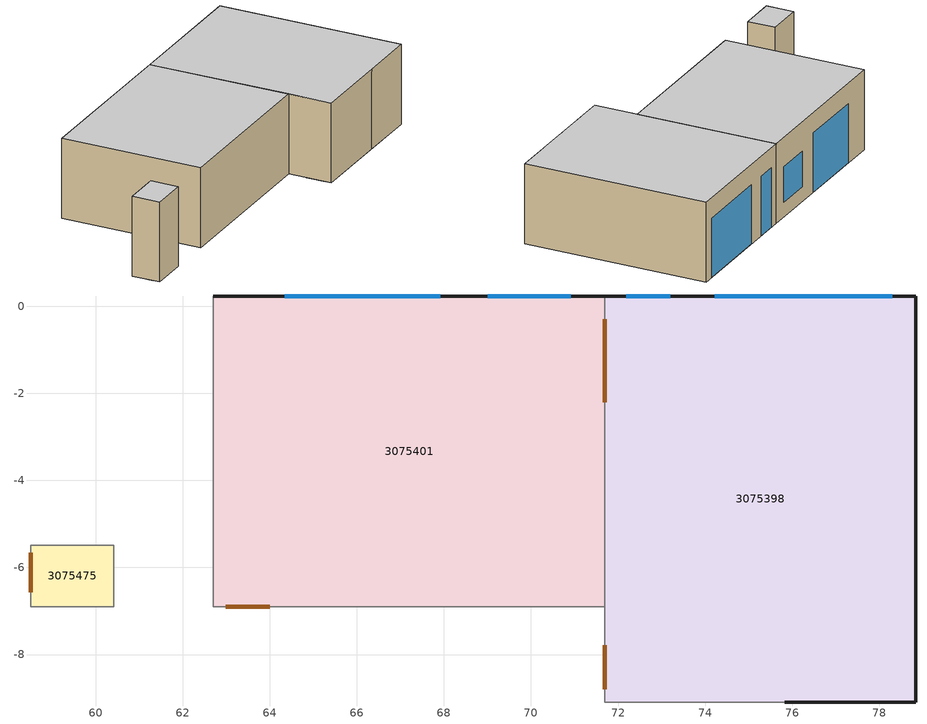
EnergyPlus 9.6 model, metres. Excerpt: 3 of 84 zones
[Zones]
3075401
 floor ground (7595720): 71.7,0.23 71.7,-6.9 62.7,-6.9 62.7,0.23 z46.64
 wall outside (7491882): 71.7,0.23 62.7,0.23 z46.64:50.68
 wall to 3075398 (7514533_Adjacent): 71.7,-6.9 71.7,0.23 z46.64:50.68
 wall to 3075364 (7515037): 62.7,-6.9 71.7,-6.9 z46.64:50.68
 wall to 3075375 (7515233): 62.7,0.23 62.7,-6.9 z46.64:50.68
 window (7537627): 67.92,0.23 64.35,0.23 z46.66:49.66
 window (7537741): 70.91,0.23 69.01,0.23 z47.4:49.2
 door inside (7559049): 71.7,-2.21 71.7,-0.3 z46.65:48.76
 door inside (7559370): 62.99,-6.9 64,-6.9 z46.65:48.76
 ceiling to 3075620 (7600772): 71.7,-6.9 71.7,0.23 62.7,0.23 62.7,-6.9 z50.68
3075398
 floor ground (7595720): 78.83,0.23 78.83,-9.09 71.7,-9.09 71.7,0.23 z46.64
 wall outside (7491699): 75.83,-9.09 78.83,-9.09 z46.64:50.68
 wall outside (7491806): 78.83,-9.09 78.83,0.23 z46.64:50.68
 wall outside (7491882): 78.83,0.23 71.7,0.23 z46.64:50.68
 wall to 3075364 (7514227): 71.7,-9.09 75.83,-9.09 z46.64:50.68
 wall to 3075364 (7514533): 71.7,-6.9 71.7,-9.09 z46.64:50.68
 window (7538308): 78.3,0.23 74.22,0.23 z46.66:49.66
 window (7538232): 73.2,0.23 72.18,0.23 z46.66:49.66
 door inside (7559431): 71.7,-7.79 71.7,-8.8 z46.65:48.76
 ceiling to 3075618 (7600772): 78.83,-9.09 78.83,0.23 71.7,0.23 71.7,-9.09 z50.68
3075475
 floor ground (7595720): 60.41,-5.49 60.41,-6.9 58.52,-6.9 58.52,-5.49 z46.64
 wall to 3075364 (7515393): 58.52,-6.9 60.41,-6.9 z46.64:50.68
 wall to 3075375 (7557749): 60.41,-6.9 60.41,-5.49 z46.64:50.68
 wall to 3075472 (7557750_Adjacent): 58.52,-5.49 58.52,-6.9 z46.64:50.68
 wall to 3075651 (7557751_Adjacent): 60.41,-5.49 58.52,-5.49 z46.64:50.68
 door inside (7558647): 58.52,-5.66 58.52,-6.57 z46.65:48.76
 ceiling to 3075660 (7600772): 60.41,-6.9 60.41,-5.49 58.52,-5.49 58.52,-6.9 z50.68
[Schedule:Compact]
3075378_L: Through: 08/31, For: AllDays, Until: 24:00, 0, Through: 09/01, For: AllDays, Until: 07:30, 0, Until: 08:00, 1, Until: 08:30, 1, Until: 09:00, 0, Until: 09:30, 0, Until: 10:00, 0, Until: 10:30, 0, Until: 11:00, 0, Until: 11:30, 0, Until: 12:00, 0, Until: 12:30, 0, Until: 13:00, 1, Until: 13:30, 1, Until: 14:00, 1, Until: 14:30, 1, Until: 15:00, 0, Until: 15:30, 1, Until: 16:00, 1, Until: 16:30, 0, Until: 17:00, 1, Until: 17:30, 1, Until: 24:00, 0, Through: 09/02, For: AllDays, Until: 07:30, 0, Until: 08:00, 0, Until: 08:30, 0, Until: 09:00, 0, Until: 09:30, 0, Until: 10:00, 0, Until: 10:30, 0, Until: 11:00, 0, Until: 11:30, 0, Until: 12:00, 0, Until: 12:30, 1, Until: 13:00, 1, Until: 13:30, 1, Until: 14:00, 0, Until: 14:30, 0, Until: 15:00, 0, Until: 15:30, 0, Until: 16:00, 0, Until: 16:30, 0, Until: 17:00, 1, Until: 17:30, 0, Until: 24:00, 0, Through: 09/03, For: AllDays, Until: 07:30, 0, Until: 08:00, 0, Until: 08:30, 0, Until: 09:00, 0, Until: 09:30, 0, Until: 10:00, 0, Until: 10:30, 1, Until: 11:00, 1, Until: 11:30, 1, Until: 12:00, 1, Until: 12:30, 1, Until: 13:00, 1, Until: 13:30, 1, Until: 14:00, 1, Until: 14:30, 1, Until: 15:00, 1, Until: 15:30, 1, Until: 16:00, 0, Until: 16:30, 0, Until: 17:00, 0, Until: 17:30, 0, Until: 24:00, 0, Through: 09/04, For: AllDays, Until: 07:30, 0, Until: 08:00, 0, Until: 08:30, 0, Until: 09:00, 0, Until: 09:30, 0, Until: 10:00, 1, Until: 10:30, 1, Until: 11:00, 0, Until: 11:30, 1, Until: 12:00, 1, Until: 12:30, 0, Until: 13:00, 1, Until: 13:30, 0, Until: 14:00, 0, Until: 14:30, 0, Until: 15:00, 0, Until: 15:30, 0, Until: 16:00, 0, Until: 16:30, 0, Until: 17:00, 0, Until: 17:30, 0, Until: 24:00, 0, Through: 09/05, For: AllDays, Until: 07:30, 0, Until: 08:00, 0, Until: 08:30, 0, Until: 09:00, 0, Until: 09:30, 0, Until: 10:00, 0, Until: 10:30, 0, Until: 11:00, 0, Until: 11:30, 0, Until: 12:00, 0, Until: 12:30, 0, Until: 13:00, 0, Until: 13:30, 0, Until: 14:00, 0, Until: 14:30, 0, Until: 15:00, 0, Until: 15:30, 0, Until: 16:00, 0, Until: 16:30, 0, Until: 17:00, 0, Until: 17:30, 0, Until: 24:00, 0, Through: 09/06, For: AllDays, Until: 07:30, 0, Until: 08:00, 0, Until: 08:30, 0, Until: 09:00, 0, Until: 09:30, 0, Until: 10:00, 0, Until: 10:30, 0, Until: 11:00, 0, Until: 11:30, 0, Until: 12:00, 0, Until: 12:30, 0, Until: 13:00, 0, Until: 13:30, 0, Until: 14:00, 0, Until: 14:30, 0, Until: 15:00, 0, Until: 15:30, 0, Until: 16:00, 0, Until: 16:30, 0, Until: 17:00, 0, Until: 17:30, 0, Until: 24:00, 0, Through: 09/07, For: AllDays, Until: 07:30, 0, Until: 08:00, 1, Until: 08:30, 1, Until: 09:00, 1, Until: 09:30, 1, Until: 10:00, 1, Until: 10:30, 1, Until: 11:00, 1, Until: 11:30, 1, Until: 12:00, 1, Until: 12:30, 1, Until: 13:00, 1, Until: 13:30, 1, Until: 14:00, 1, Until: 14:30, 0, Until: 15:00, 1, Until: 15:30, 1, Until: 16:00, 1, Until: 16:30, 1, Until: 17:00, 1, Until: 17:30, 0, Until: 24:00, 0, Through: 09/08, For: AllDays, Until: 07:30, 0, Until: 08:00, 1, Until: 08:30, 1, Until: 09:00, 1, Until: 09:30, 1, Until: 10:00, 1, Until: 10:30, 1, Until: 11:00, 1, Until: 11:30, 1, Until: 12:00, 1, Until: 12:30, 1, Until: 13:00, 1, Until: 13:30, 1, Until: 14:00, 1, Until: 14:30, 1, Until: 15:00, 1, Until: 15:30, 1, Until: 16:00, 1, Until: 16:30, 1, Until: 17:00, 1, Until: 17:30, 1, Until: 24:00, 0, Through: 09/09, For: AllDays, Until: 07:30, 0, Until: 08:00, 1, Until: 08:30, 1, Until: 09:00, 1, Until: 09:30, 1, Until: 10:00, 1, Until: 10:30, 1, Until: 11:00, 1, Until: 11:30, 1, Until: 12:00, 1, Until: 12:30, 1, Until: 13:00, 1, Until: 13:30, 1, Until: 14:00, 0, Until: 14:30, 1, Until: 15:00, 1, Until: 15:30, 1, Until: 16:00, 0, Until: 16:30, 0, Until: 17:00, 0, Until: 17:30, 0, Until: 24:00, 0, Through: 09/10, For: AllDays, Until: 07:30, 0, Until: 08:00, 1, Until: 08:30, 1, Until: 09:00, 1, Until: 09:30, 1, Until: 10:00, 1, Until: 10:30, 1, Until: 11:00, 1, Until: 11:30, 1, Until: 12:00, 1, Until: 12:30, 1, Until: 13:00, 0, Until: 13:30, 1, Until: 14:00, 1, Until: 14:30, 1, Until: 15:00, 0, Until: 15:30, 1, Until: 16:00, 1, Until: 16:30, 1, Until: 17:00, 1, Until: 17:30, 1, Until: 24:00, 0, Through: 09/11, For: AllDays, Until: 07:30, 0, Until: 08:00, 1, Until: 08:30, 1, Until: 09:00, 1, Until: 09:30, 1, Until: 10:00, 0, Until: 10:30, 0, Until: 11:00, 0, Until: 11:30, 0, Until: 12:00, 0, Until: 12:30, 1, Until: 13:00, 1, Until: 13:30, 0, Until: 14:00, 1, Until: 14:30, 1, Until: 15:00, 1, Until: 15:30, 0, Until: 16:00, 0, Until: 16:30, 1, Until: 17:00, 1, Until: 17:30, 1, Until: 24:00, 0, Through: 09/12, For: AllDays, Until: 07:30, 0, Until: 08:00, 0, Until: 08:30, 0, Until: 09:00, 0, Until: 09:30, 0, Until: 10:00, 0, Until: 10:30, 0, Until: 11:00, 0, Until: 11:30, 0, Until: 12:00, 0, Until: 12:30, 0, Until: 13:00, 0, Until: 13:30, 0, Until: 14:00, 0, Until: 14:30, 0, Until: 15:00, 0, Until: 15:30, 0, Until: 16:00, 0, Until: 16:30, 0, Until: 17:00, 0, Until: 17:30, 0, Until: 24:00, 0, Through: 09/13, For: AllDays, Until: 07:30, 0, Until: 08:00, 0, Until: 08:30, 0, Until: 09:00, 0, Until: 09:30, 0, Until: 10:00, 0, Until: 10:30, 0, Until: 11:00, 0, Until: 11:30, 0, Until: 12:00, 0, Until: 12:30, 0, Until: 13:00, 0, Until: 13:30, 0, Until: 14:00, 0, Until: 14:30, 0, Until: 15:00, 0, Until: 15:30, 0, Until: 16:00, 0, Until: 16:30, 0, Until: 17:00, 0, Until: 17:30, 0, Until: 24:00, 0, Through: 09/14, For: AllDays, Until: 07:30, 0, Until: 08:00, 1, Until: 08:30, 1, Until: 09:00, 1, Until: 09:30, 1, Until: 10:00, 1, Until: 10:30, 1, Until: 11:00, 1, Until: 11:30, 1, Until: 12:00, 1, Until: 12:30, 1, Until: 13:00, 1, Until: 13:30, 1, Until: 14:00, 1, Until: 14:30, 1, Until: 15:00, 0, Until: 15:30, 1, Until: 16:00, 1, Until: 16:30, 0, Until: 17:00, 1, Until: 17:30, 1, Until: 24:00, 0, Through: 09/15, For: AllDays, Until: 07:30, 0, Until: 08:00, 1, Until: 08:30, 1, Until: 09:00, 1, Until: 09:30, 0, Until: 10:00, 0, Until: 10:30, 0, Until: 11:00, 0, Until: 11:30, 0, Until: 12:00, 1, Until: 12:30, 1, Until: 13:00, 0, Until: 13:30, 1, Until: 14:00, 1, Until: 14:30, 1, Until: 15:00, 0, Until: 15:30, 0, Until: 16:00, 0, Until: 16:30, 0, Until: 17:00, 0, Until: 17:30, 0, Until: 24:00, 0, Through: 09/16, For: AllDays, Until: 07:30, 0, Until: 08:00, 1, Until: 08:30, 1, Until: 09:00, 1, Until: 09:30, 0, Until: 10:00, 0, Until: 10:30, 1, Until: 11:00, 1, Until: 11:30, 1, Until: 12:00, 1, Until: 12:30, 1, Until: 13:00, 1, Until: 13:30, 0, Until: 14:00, 0, Until: 14:30, 0, Until: 15:00, 0, Until: 15:30, 0, Until: 16:00, 0, Until: 16:30, 1, Until: 17:00, 1, Until: 17:30, 1, Until: 24:00, 0, Through: 09/17, For: AllDays, Until: 07:30, 0, Until: 08:00, 1, Until: 08:30, 1, Until: 09:00, 1, Until: 09:30, 0, Until: 10:00, 1, Until: 10:30, 1, Until: 11:00, 1, Until: 11:30, 1, Until: 12:00, 1, Until: 12:30, 0, Until: 13:00, 0, Until: 13:30, 0, Until: 14:00, 1, Until: 14:30, 0, Until: 15:00, 0, Until: 15:30, 0, Until: 16:00, 0, Until: 16:30, 0, Until: 17:00, 1, Until: 17:30, 1, Until: 24:00, 0, Through: 09/18, For: AllDays, Until: 07:30, 0, Until: 08:00, 1, Until: 08:30, 1, Until: 09:00, 1, Until: 09:30, 0, Until: 10:00, 0, Until: 10:30, 0, Until: 11:00, 0, Until: 11:30, 0, Until: 12:00, 0, Until: 12:30, 0, Until: 13:00, 0, Until: 13:30, 1, Until: 14:00, 1, Until: 14:30, 1, Until: 15:00, 1, Until: 15:30, 1, Until: 16:00, 0, Until: 16:30, 0, Until: 17:00, 1, Until: 17:30, 1, Until: 24:00, 0, Through: 09/19, For: AllDays, Until: 07:30, 0, Until: 08:00, 0, Until: 08:30, 0, Until: 09:00, 0, Until: 09:30, 0, Until: 10:00, 0, Until: 10:30, 0, Until: 11:00, 0, Until: 11:30, 0, Until: 12:00, 0, Until: 12:30, 0, Until: 13:00, 0, Until: 13:30, 0, Until: 14:00, 0, Until: 14:30, 0, Until: 15:00, 0, Until: 15:30, 0, Until: 16:00, 0, Until: 16:30, 0, Until: 17:00, 0, Until: 17:30, 0, Until: 24:00, 0, Through: 09/20, For: AllDays, Until: 07:30, 0, Until: 08:00, 0, Until: 08:30, 0, Until: 09:00, 0, Until: 09:30, 0, Until: 10:00, 0, Until: 10:30, 0, Until: 11:00, 0, Until: 11:30, 0, Until: 12:00, 0, Until: 12:30, 0, Until: 13:00, 0, Until: 13:30, 0, Until: 14:00, 0, Until: 14:30, 0, Until: 15:00, 0, Until: 15:30, 0, Until: 16:00, 0, Until: 16:30, 0, Until: 17:00, 0, Until: 17:30, 0, Until: 24:00, 0, Through: 09/21, For: AllDays, Until: 07:30, 0, Until: 08:00, 1, Until: 08:30, 1, Until: 09:00, 1, Until: 09:30, 1, Until: 10:00, 1, Until: 10:30, 1, Until: 11:00, 1, Until: 11:30, 0, Until: 12:00, 0, Until: 12:30, 1, Until: 13:00, 1, Until: 13:30, 0, Until: 14:00, 1, Until: 14:30, 1, Until: 15:00, 0, Until: 15:30, 0, Until: 16:00, 1, Until: 16:30, 1, Until: 17:00, 0, Until: 17:30, 0, Until: 24:00, 0, Through: 09/22, For: AllDays, Until: 07:30, 0, Until: 08:00, 0, Until: 08:30, 0, Until: 09:00, 0, Until: 09:30, 0, Until: 10:00, 0, Until: 10:30, 0, Until: 11:00, 0, Until: 11:30, 0, Until: 12:00, 0, Until: 12:30, 0, Until: 13:00, 0, Until: 13:30, 0, Until: 14:00, 0, Until: 14:30, 0, Until: 15:00, 0, Until: 15:30, 0, Until: 16:00, 0, Until: 16:30, 0, Until: 17:00, 0, Until: 17:30, 0, Until: 24:00, 0, Through: 09/23, For: AllDays, Until: 07:30, 0, Until: 08:00, 0, Until: 08:30, 0, Until: 09:00, 0, Until: 09:30, 0, Until: 10:00, 0, Until: 10:30, 0, Until: 11:00, 0, Until: 11:30, 0, Until: 12:00, 1, Until: 12:30, 1, Until: 13:00, 1, Until: 13:30, 1, Until: 14:00, 0, Until: 14:30, 1, Until: 15:00, 1, Until: 15:30, 1, Until: 16:00, 0, Until: 16:30, 0, Until: 17:00, 0, Until: 17:30, 0, Until: 24:00, 0, Through: 09/24, For: AllDays, Until: 07:30, 0, Until: 08:00, 1, Until: 08:30, 1, Until: 09:00, 1, Until: 09:30, 1, Until: 10:00, 1, Until: 10:30, 1, Until: 11:00, 1, Until: 11:30, 1, Until: 12:00, 0, Until: 12:30, 0, Until: 13:00, 0, Until: 13:30, 1, Until: 14:00, 1, Until: 14:30, 0, Until: 15:00, 0, Until: 15:30, 0, Until: 16:00, 1, Until: 16:30, 1, Until: 17:00, 0, Until: 17:30, 0, Until: 24:00, 0, Through: 09/25, For: AllDays, Until: 07:30, 0, Until: 08:00, 1, Until: 08:30, 1, Until: 09:00, 1, Until: 09:30, 0, Until: 10:00, 1, Until: 10:30, 1, Until: 11:00, 1, Until: 11:30, 0, Until: 12:00, 1, Until: 12:30, 1, Until: 13:00, 1, Until: 13:30, 1, Until: 14:00, 1, Until: 14:30, 1, Until: 15:00, 1, Until: 15:30, 0, Until: 16:00, 0, Until: 16:30, 0, Until: 17:00, 1, Until: 17:30, 1, Until: 24:00, 0, Through: 09/26, For: AllDays, Until: 07:30, 0, Until: 08:00, 0, Until: 08:30, 0, Until: 09:00, 0, Until: 09:30, 0, Until: 10:00, 0, Until: 10:30, 0, Until: 11:00, 0, Until: 11:30, 0, Until: 12:00, 0, Until: 12:30, 0, Until: 13:00, 0, Until: 13:30, 0, Until: 14:00, 0, Until: 14:30, 0, Until: 15:00, 0, Until: 15:30, 0, Until: 16:00, 0, Until: 16:30, 0, Until: 17:00, 0, Until: 17:30, 0, Until: 24:00, 0, Through: 09/27, For: AllDays, Until: 07:30, 0, Until: 08:00, 0, Until: 08:30, 0, Until: 09:00, 0, Until: 09:30, 0, Until: 10:00, 0, Until: 10:30, 0, Until: 11:00, 0, Until: 11:30, 0, Until: 12:00, 0, Until: 12:30, 0, Until: 13:00, 0, Until: 13:30, 0, Until: 14:00, 0, Until: 14:30, 0, Until: 15:00, 0, Until: 15:30, 0, Until: 16:00, 0, Until: 16:30, 0, Until: 17:00, 0, Until: 17:30, 0, Until: 24:00, 0, Through: 09/28, For: AllDays, Until: 07:30, 0, Until: 08:00, 1, Until: 08:30, 1, Until: 09:00, 1, Until: 09:30, 1, Until: 10:00, 1, Until: 10:30, 1, Until: 11:00, 0, Until: 11:30, 1, Until: 12:00, 1, Until: 12:30, 1, Until: 13:00, 1, Until: 13:30, 1, Until: 14:00, 0, Until: 14:30, 1, Until: 15:00, 1, Until: 15:30, 1, Until: 16:00, 0, Until: 16:30, 0, Until: 17:00, 1, Until: 17:30, 1, Until: 24:00, 0, Through: 09/29, For: AllDays, Until: 07:30, 0, Until: 08:00, 1, Until: 08:30, 1, Until: 09:00, 1, Until: 09:30, 0, Until: 10:00, 0, Until: 10:30, 0, Until: 11:00, 0, Until: 11:30, 0, Until: 12:00, 1, Until: 12:30, 1, Until: 13:00, 1, Until: 13:30, 1, Until: 14:00, 0, Until: 14:30, 0, Until: 15:00, 0, Until: 15:30, 0, Until: 16:00, 0, Until: 16:30, 0, Until: 17:00, 1, Until: 17:30, 1, Until: 24:00, 0, Through: 09/30, For: AllDays, Until: 07:30, 0, Until: 08:00, 0, Until: 08:30, 1, Until: 09:00, 1, Until: 09:30, 0, Until: 10:00, 0, Until: 10:30, 1, Until: 11:00, 1, Until: 11:30, 1, Until: 12:00, 1, Until: 12:30, 1, Until: 13:00, 1, Until: 13:30, 1, Until: 14:00, 0, Until: 14:30, 0, Until: 15:00, 0, Until: 15:30, 0, Until: 16:00, 0, Until: 16:30, 0, Until: 17:00, 0, Until: 17:30, 0, Until: 24:00, 0, Through: 12/31, For: AllDays, Until: 24:00, 0
3075401_NORM: Through: 08/31, For: AllDays, Until: 24:00, 0, Through: 09/01, For: AllDays, Until: 07:30, 0, Until: 08:00, 0, Until: 08:30, 0, Until: 09:00, 1, Until: 09:30, 1, Until: 10:00, 1, Until: 10:30, 0, Until: 11:00, 0, Until: 11:30, 0, Until: 12:00, 0, Until: 12:30, 0, Until: 13:00, 0, Until: 13:30, 0, Until: 14:00, 0, Until: 14:30, 0, Until: 15:00, 0, Until: 15:30, 0, Until: 16:00, 0, Until: 16:30, 0, Until: 17:00, 0, Until: 17:30, 0, Until: 24:00, 0, Through: 09/02, For: AllDays, Until: 07:30, 0, Until: 08:00, 0.1, Until: 08:30, 0.1, Until: 09:00, 0.1, Until: 09:30, 0, Until: 10:00, 1, Until: 10:30, 1, Until: 11:00, 1, Until: 11:30, 1, Until: 12:00, 0, Until: 12:30, 0, Until: 13:00, 0.3, Until: 13:30, 0.3, Until: 14:00, 0, Until: 14:30, 0.2, Until: 15:00, 0.2, Until: 15:30, 0.2, Until: 16:00, 0.2, Until: 16:30, 0.2, Until: 17:00, 0, Until: 17:30, 0, Until: 24:00, 0, Through: 09/03, For: AllDays, Until: 07:30, 0, Until: 08:00, 0, Until: 08:30, 0, Until: 09:00, 0, Until: 09:30, 0, Until: 10:00, 0, Until: 10:30, 0.1, Until: 11:00, 0.1, Until: 11:30, 0, Until: 12:00, 0.2, Until: 12:30, 0.2, Until: 13:00, 0, Until: 13:30, 1, Until: 14:00, 1, Until: 14:30, 1, Until: 15:00, 1, Until: 15:30, 0.4, Until: 16:00, 0.4, Until: 16:30, 0.4, Until: 17:00, 0.2, Until: 17:30, 0.1, Until: 24:00, 0, Through: 09/04, For: AllDays, Until: 07:30, 0, Until: 08:00, 0, Until: 08:30, 0.1, Until: 09:00, 0.1, Until: 09:30, 0.1, Until: 10:00, 0.1, Until: 10:30, 0.1, Until: 11:00, 0.1, Until: 11:30, 0, Until: 12:00, 0, Until: 12:30, 0.7, Until: 13:00, 0.7, Until: 13:30, 0.7, Until: 14:00, 1, Until: 14:30, 1, Until: 15:00, 0, Until: 15:30, 0, Until: 16:00, 0, Until: 16:30, 0, Until: 17:00, 0, Until: 17:30, 0, Until: 24:00, 0, Through: 09/05, For: AllDays, Until: 07:30, 0, Until: 08:00, 0, Until: 08:30, 0, Until: 09:00, 0, Until: 09:30, 0, Until: 10:00, 0, Until: 10:30, 0, Until: 11:00, 0, Until: 11:30, 0, Until: 12:00, 0, Until: 12:30, 0, Until: 13:00, 0, Until: 13:30, 0, Until: 14:00, 0, Until: 14:30, 0, Until: 15:00, 0, Until: 15:30, 0, Until: 16:00, 0, Until: 16:30, 0, Until: 17:00, 0, Until: 17:30, 0, Until: 24:00, 0, Through: 09/06, For: AllDays, Until: 07:30, 0, Until: 08:00, 0, Until: 08:30, 0, Until: 09:00, 0, Until: 09:30, 0, Until: 10:00, 0, Until: 10:30, 0, Until: 11:00, 0, Until: 11:30, 0, Until: 12:00, 0, Until: 12:30, 0, Until: 13:00, 0, Until: 13:30, 0, Until: 14:00, 0, Until: 14:30, 0, Until: 15:00, 0, Until: 15:30, 0, Until: 16:00, 0, Until: 16:30, 0, Until: 17:00, 0, Until: 17:30, 0, Until: 24:00, 0, Through: 09/07, For: AllDays, Until: 07:30, 0, Until: 08:00, 0, Until: 08:30, 0.1, Until: 09:00, 0, Until: 09:30, 0, Until: 10:00, 0.5, Until: 10:30, 0.5, Until: 11:00, 0.5, Until: 11:30, 0.5, Until: 12:00, 0, Until: 12:30, 0.2, Until: 13:00, 0.2, Until: 13:30, 1, Until: 14:00, 1, Until: 14:30, 0.8, Until: 15:00, 0.8, Until: 15:30, 0.8, Until: 16:00, 0, Until: 16:30, 0.2, Until: 17:00, 0.2, Until: 17:30, 0.1, Until: 24:00, 0, Through: 09/08, For: AllDays, Until: 07:30, 0, Until: 08:00, 0.1, Until: 08:30, 0.2, Until: 09:00, 0, Until: 09:30, 0, Until: 10:00, 0, Until: 10:30, 0.2, Until: 11:00, 0.2, Until: 11:30, 0.1, Until: 12:00, 0.1, Until: 12:30, 0.3, Until: 13:00, 0.3, Until: 13:30, 0.3, Until: 14:00, 0.3, Until: 14:30, 0.3, Until: 15:00, 1, Until: 15:30, 1, Until: 16:00, 0, Until: 16:30, 0, Until: 17:00, 0, Until: 17:30, 0, Until: 24:00, 0, Through: 09/09, For: AllDays, Until: 07:30, 0, Until: 08:00, 0, Until: 08:30, 0, Until: 09:00, 0, Until: 09:30, 1, Until: 10:00, 1, Until: 10:30, 1, Until: 11:00, 1, Until: 11:30, 0, Until: 12:00, 0.9, Until: 12:30, 0.9, Until: 13:00, 0.9, Until: 13:30, 0.9, Until: 14:00, 0, Until: 14:30, 0.5, Until: 15:00, 0.5, Until: 15:30, 0, Until: 16:00, 0, Until: 16:30, 0.3, Until: 17:00, 0.3, Until: 17:30, 0.1, Until: 24:00, 0, Through: 09/10, For: AllDays, Until: 07:30, 0, Until: 08:00, 0, Until: 08:30, 0, Until: 09:00, 0, Until: 09:30, 0, Until: 10:00, 0, Until: 10:30, 0, Until: 11:00, 0, Until: 11:30, 0, Until: 12:00, 0, Until: 12:30, 0, Until: 13:00, 0, Until: 13:30, 0.6, Until: 14:00, 0.6, Until: 14:30, 1, Until: 15:00, 1, Until: 15:30, 0.2, Until: 16:00, 0.2, Until: 16:30, 0.4, Until: 17:00, 0.4, Until: 17:30, 0.2, Until: 24:00, 0, Through: 09/11, For: AllDays, Until: 07:30, 0, Until: 08:00, 0, Until: 08:30, 0.1, Until: 09:00, 0.1, Until: 09:30, 0, Until: 10:00, 0.1, Until: 10:30, 0.1, Until: 11:00, 0, Until: 11:30, 0, Until: 12:00, 0, Until: 12:30, 0, Until: 13:00, 1, Until: 13:30, 0, Until: 14:00, 0, Until: 14:30, 0, Until: 15:00, 0, Until: 15:30, 0, Until: 16:00, 0.7, Until: 16:30, 0.7, Until: 17:00, 0, Until: 17:30, 0, Until: 24:00, 0, Through: 09/12, For: AllDays, Until: 07:30, 0, Until: 08:00, 0, Until: 08:30, 0, Until: 09:00, 0, Until: 09:30, 0, Until: 10:00, 0, Until: 10:30, 0, Until: 11:00, 0, Until: 11:30, 0, Until: 12:00, 0, Until: 12:30, 0, Until: 13:00, 0, Until: 13:30, 0, Until: 14:00, 0, Until: 14:30, 0, Until: 15:00, 0, Until: 15:30, 0, Until: 16:00, 0, Until: 16:30, 0, Until: 17:00, 0, Until: 17:30, 0, Until: 24:00, 0, Through: 09/13, For: AllDays, Until: 07:30, 0, Until: 08:00, 0, Until: 08:30, 0, Until: 09:00, 0, Until: 09:30, 0, Until: 10:00, 0, Until: 10:30, 0, Until: 11:00, 0, Until: 11:30, 0, Until: 12:00, 0, Until: 12:30, 0, Until: 13:00, 0, Until: 13:30, 0, Until: 14:00, 0, Until: 14:30, 0, Until: 15:00, 0, Until: 15:30, 0, Until: 16:00, 0, Until: 16:30, 0, Until: 17:00, 0, Until: 17:30, 0, Until: 24:00, 0, Through: 09/14, For: AllDays, Until: 07:30, 0, Until: 08:00, 0, Until: 08:30, 0, Until: 09:00, 0, Until: 09:30, 0, Until: 10:00, 0, Until: 10:30, 0.1, Until: 11:00, 0.1, Until: 11:30, 0.3, Until: 12:00, 0.3, Until: 12:30, 0, Until: 13:00, 0, Until: 13:30, 0, Until: 14:00, 0.4, Until: 14:30, 0.4, Until: 15:00, 1, Until: 15:30, 1, Until: 16:00, 0.2, Until: 16:30, 0.2, Until: 17:00, 0.2, Until: 17:30, 0.1, Until: 24:00, 0, Through: 09/15, For: AllDays, Until: 07:30, 0, Until: 08:00, 0, Until: 08:30, 0, Until: 09:00, 0, Until: 09:30, 0, Until: 10:00, 0, Until: 10:30, 0, Until: 11:00, 0, Until: 11:30, 0, Until: 12:00, 0, Until: 12:30, 0, Until: 13:00, 0, Until: 13:30, 0.1, Until: 14:00, 0.1, Until: 14:30, 0, Until: 15:00, 1, Until: 15:30, 1, Until: 16:00, 1, Until: 16:30, 1, Until: 17:00, 1, Until: 17:30, 0.5, Until: 24:00, 0, Through: 09/16, For: AllDays, Until: 07:30, 0, Until: 08:00, 0.5, Until: 08:30, 1, Until: 09:00, 1, Until: 09:30, 1, Until: 10:00, 1, Until: 10:30, 1, Until: 11:00, 1, Until: 11:30, 0, Until: 12:00, 0.2, Until: 12:30, 0.2, Until: 13:00, 0.2, Until: 13:30, 0.2, Until: 14:00, 0, Until: 14:30, 0.6, Until: 15:00, 0.6, Until: 15:30, 0.6, Until: 16:00, 0, Until: 16:30, 0, Until: 17:00, 0, Until: 17:30, 0, Until: 24:00, 0, Through: 09/17, For: AllDays, Until: 07:30, 0, Until: 08:00, 0, Until: 08:30, 0, Until: 09:00, 0, Until: 09:30, 0, Until: 10:00, 0, Until: 10:30, 0, Until: 11:00, 0.1, Until: 11:30, 0.1, Until: 12:00, 0.1, Until: 12:30, 0.1, Until: 13:00, 1, Until: 13:30, 1, Until: 14:00, 1, Until: 14:30, 0.5, Until: 15:00, 0.5, Until: 15:30, 0, Until: 16:00, 0, Until: 16:30, 0, Until: 17:00, 0, Until: 17:30, 0, Until: 24:00, 0, Through: 09/18, For: AllDays, Until: 07:30, 0, Until: 08:00, 0, Until: 08:30, 0, Until: 09:00, 0, Until: 09:30, 0, Until: 10:00, 0, Until: 10:30, 0, Until: 11:00, 0, Until: 11:30, 0.1, Until: 12:00, 0.1, Until: 12:30, 1, Until: 13:00, 1, Until: 13:30, 1, Until: 14:00, 1, Until: 14:30, 1, Until: 15:00, 0, Until: 15:30, 0, Until: 16:00, 0, Until: 16:30, 0, Until: 17:00, 0, Until: 17:30, 0, Until: 24:00, 0, Through: 09/19, For: AllDays, Until: 07:30, 0, Until: 08:00, 0, Until: 08:30, 0, Until: 09:00, 0, Until: 09:30, 0, Until: 10:00, 0, Until: 10:30, 0, Until: 11:00, 0, Until: 11:30, 0, Until: 12:00, 0, Until: 12:30, 0, Until: 13:00, 0, Until: 13:30, 0, Until: 14:00, 0, Until: 14:30, 0, Until: 15:00, 0, Until: 15:30, 0, Until: 16:00, 0, Until: 16:30, 0, Until: 17:00, 0, Until: 17:30, 0, Until: 24:00, 0, Through: 09/20, For: AllDays, Until: 07:30, 0, Until: 08:00, 0, Until: 08:30, 0, Until: 09:00, 0, Until: 09:30, 0, Until: 10:00, 0, Until: 10:30, 0, Until: 11:00, 0, Until: 11:30, 0, Until: 12:00, 0, Until: 12:30, 0, Until: 13:00, 0, Until: 13:30, 0, Until: 14:00, 0, Until: 14:30, 0, Until: 15:00, 0, Until: 15:30, 0, Until: 16:00, 0, Until: 16:30, 0, Until: 17:00, 0, Until: 17:30, 0, Until: 24:00, 0, Through: 09/21, For: AllDays, Until: 07:30, 0, Until: 08:00, 0.1, Until: 08:30, 0.3, Until: 09:00, 0.1, Until: 09:30, 0.1, Until: 10:00, 0, Until: 10:30, 0, Until: 11:00, 0, Until: 11:30, 0.1, Until: 12:00, 0.1, Until: 12:30, 0.1, Until: 13:00, 1, Until: 13:30, 1, Until: 14:00, 1, Until: 14:30, 0.6, Until: 15:00, 0.6, Until: 15:30, 0.6, Until: 16:00, 0, Until: 16:30, 0, Until: 17:00, 0, Until: 17:30, 0, Until: 24:00, 0, Through: 09/22, For: AllDays, Until: 07:30, 0, Until: 08:00, 0, Until: 08:30, 0, Until: 09:00, 0, Until: 09:30, 0, Until: 10:00, 0, Until: 10:30, 0, Until: 11:00, 0, Until: 11:30, 0, Until: 12:00, 0, Until: 12:30, 0, Until: 13:00, 0, Until: 13:30, 0, Until: 14:00, 0, Until: 14:30, 0, Until: 15:00, 0, Until: 15:30, 0, Until: 16:00, 0, Until: 16:30, 0, Until: 17:00, 0, Until: 17:30, 0, Until: 24:00, 0, Through: 09/23, For: AllDays, Until: 07:30, 0, Until: 08:00, 0, Until: 08:30, 0.1, Until: 09:00, 0.1, Until: 09:30, 0, Until: 10:00, 0, Until: 10:30, 1, Until: 11:00, 1, Until: 11:30, 1, Until: 12:00, 0.3, Until: 12:30, 0.3, Until: 13:00, 0, Until: 13:30, 0, Until: 14:00, 0, Until: 14:30, 0.2, Until: 15:00, 0.2, Until: 15:30, 0.2, Until: 16:00, 0, Until: 16:30, 0, Until: 17:00, 0, Until: 17:30, 0, Until: 24:00, 0, Through: 09/24, For: AllDays, Until: 07:30, 0, Until: 08:00, 0, Until: 08:30, 0.1, Until: 09:00, 0.1, Until: 09:30, 0.1, Until: 10:00, 0, Until: 10:30, 0, Until: 11:00, 0, Until: 11:30, 0, Until: 12:00, 0.1, Until: 12:30, 0.1, Until: 13:00, 0.4, Until: 13:30, 0.4, Until: 14:00, 0.4, Until: 14:30, 1, Until: 15:00, 1, Until: 15:30, 0.4, Until: 16:00, 0.4, Until: 16:30, 0, Until: 17:00, 0, Until: 17:30, 0, Until: 24:00, 0, Through: 09/25, For: AllDays, Until: 07:30, 0, Until: 08:00, 0, Until: 08:30, 0, Until: 09:00, 0, Until: 09:30, 0, Until: 10:00, 0.1, Until: 10:30, 0.1, Until: 11:00, 0, Until: 11:30, 0, Until: 12:00, 1, Until: 12:30, 1, Until: 13:00, 1, Until: 13:30, 1, Until: 14:00, 1, Until: 14:30, 0, Until: 15:00, 0, Until: 15:30, 0, Until: 16:00, 0, Until: 16:30, 0, Until: 17:00, 0, Until: 17:30, 0, Until: 24:00, 0, Through: 09/26, For: AllDays, Until: 07:30, 0, Until: 08:00, 0, Until: 08:30, 0, Until: 09:00, 0, Until: 09:30, 0, Until: 10:00, 0, Until: 10:30, 0, Until: 11:00, 0, Until: 11:30, 0, Until: 12:00, 0, Until: 12:30, 0, Until: 13:00, 0, Until: 13:30, 0, Until: 14:00, 0, Until: 14:30, 0, Until: 15:00, 0, Until: 15:30, 0, Until: 16:00, 0, Until: 16:30, 0, Until: 17:00, 0, Until: 17:30, 0, Until: 24:00, 0, Through: 09/27, For: AllDays, Until: 07:30, 0, Until: 08:00, 0, Until: 08:30, 0, Until: 09:00, 0, Until: 09:30, 0, Until: 10:00, 0, Until: 10:30, 0, Until: 11:00, 0, Until: 11:30, 0, Until: 12:00, 0, Until: 12:30, 0, Until: 13:00, 0, Until: 13:30, 0, Until: 14:00, 0, Until: 14:30, 0, Until: 15:00, 0, Until: 15:30, 0, Until: 16:00, 0, Until: 16:30, 0, Until: 17:00, 0, Until: 17:30, 0, Until: 24:00, 0, Through: 09/28, For: AllDays, Until: 07:30, 0, Until: 08:00, 0.1, Until: 08:30, 0.2, Until: 09:00, 0.2, Until: 09:30, 0.1, Until: 10:00, 0.1, Until: 10:30, 0, Until: 11:00, 0, Until: 11:30, 0, Until: 12:00, 0, Until: 12:30, 0.4, Until: 13:00, 0.4, Until: 13:30, 0.4, Until: 14:00, 0.4, Until: 14:30, 1, Until: 15:00, 1, Until: 15:30, 0, Until: 16:00, 0, Until: 16:30, 0, Until: 17:00, 0, Until: 17:30, 0, Until: 24:00, 0, Through: 09/29, For: AllDays, Until: 07:30, 0, Until: 08:00, 0.2, Until: 08:30, 0.4, Until: 09:00, 0.4, Until: 09:30, 0, Until: 10:00, 0, Until: 10:30, 0, Until: 11:00, 0, Until: 11:30, 0.1, Until: 12:00, 0.1, Until: 12:30, 0, Until: 13:00, 1, Until: 13:30, 1, Until: 14:00, 1, Until: 14:30, 1, Until: 15:00, 1, Until: 15:30, 1, Until: 16:00, 0.5, Until: 16:30, 0.5, Until: 17:00, 0, Until: 17:30, 0, Until: 24:00, 0, Through: 09/30, For: AllDays, Until: 07:30, 0, Until: 08:00, 0, Until: 08:30, 0, Until: 09:00, 0, Until: 09:30, 0, Until: 10:00, 0, Until: 10:30, 0, Until: 11:00, 0, Until: 11:30, 0, Until: 12:00, 0, Until: 12:30, 0, Until: 13:00, 0, Until: 13:30, 0, Until: 14:00, 0, Until: 14:30, 0, Until: 15:00, 0, Until: 15:30, 0, Until: 16:00, 0, Until: 16:30, 0, Until: 17:00, 0, Until: 17:30, 0, Until: 24:00, 0, Through: 12/31, For: AllDays, Until: 24:00, 0
3075401_L: Through: 08/31, For: AllDays, Until: 24:00, 0, Through: 09/01, For: AllDays, Until: 07:30, 0, Until: 08:00, 0, Until: 08:30, 0, Until: 09:00, 1, Until: 09:30, 1, Until: 10:00, 1, Until: 10:30, 0, Until: 11:00, 0, Until: 11:30, 0, Until: 12:00, 0, Until: 12:30, 0, Until: 13:00, 0, Until: 13:30, 0, Until: 14:00, 0, Until: 14:30, 0, Until: 15:00, 0, Until: 15:30, 0, Until: 16:00, 0, Until: 16:30, 0, Until: 17:00, 0, Until: 17:30, 0, Until: 24:00, 0, Through: 09/02, For: AllDays, Until: 07:30, 0, Until: 08:00, 1, Until: 08:30, 1, Until: 09:00, 1, Until: 09:30, 0, Until: 10:00, 1, Until: 10:30, 1, Until: 11:00, 1, Until: 11:30, 1, Until: 12:00, 0, Until: 12:30, 0, Until: 13:00, 1, Until: 13:30, 1, Until: 14:00, 0, Until: 14:30, 1, Until: 15:00, 1, Until: 15:30, 1, Until: 16:00, 1, Until: 16:30, 1, Until: 17:00, 0, Until: 17:30, 0, Until: 24:00, 0, Through: 09/03, For: AllDays, Until: 07:30, 0, Until: 08:00, 0, Until: 08:30, 0, Until: 09:00, 0, Until: 09:30, 0, Until: 10:00, 0, Until: 10:30, 1, Until: 11:00, 1, Until: 11:30, 0, Until: 12:00, 1, Until: 12:30, 1, Until: 13:00, 0, Until: 13:30, 1, Until: 14:00, 1, Until: 14:30, 1, Until: 15:00, 1, Until: 15:30, 1, Until: 16:00, 1, Until: 16:30, 1, Until: 17:00, 1, Until: 17:30, 1, Until: 24:00, 0, Through: 09/04, For: AllDays, Until: 07:30, 0, Until: 08:00, 0, Until: 08:30, 1, Until: 09:00, 1, Until: 09:30, 1, Until: 10:00, 1, Until: 10:30, 1, Until: 11:00, 1, Until: 11:30, 0, Until: 12:00, 0, Until: 12:30, 1, Until: 13:00, 1, Until: 13:30, 1, Until: 14:00, 1, Until: 14:30, 1, Until: 15:00, 0, Until: 15:30, 0, Until: 16:00, 0, Until: 16:30, 0, Until: 17:00, 0, Until: 17:30, 0, Until: 24:00, 0, Through: 09/05, For: AllDays, Until: 07:30, 0, Until: 08:00, 0, Until: 08:30, 0, Until: 09:00, 0, Until: 09:30, 0, Until: 10:00, 0, Until: 10:30, 0, Until: 11:00, 0, Until: 11:30, 0, Until: 12:00, 0, Until: 12:30, 0, Until: 13:00, 0, Until: 13:30, 0, Until: 14:00, 0, Until: 14:30, 0, Until: 15:00, 0, Until: 15:30, 0, Until: 16:00, 0, Until: 16:30, 0, Until: 17:00, 0, Until: 17:30, 0, Until: 24:00, 0, Through: 09/06, For: AllDays, Until: 07:30, 0, Until: 08:00, 0, Until: 08:30, 0, Until: 09:00, 0, Until: 09:30, 0, Until: 10:00, 0, Until: 10:30, 0, Until: 11:00, 0, Until: 11:30, 0, Until: 12:00, 0, Until: 12:30, 0, Until: 13:00, 0, Until: 13:30, 0, Until: 14:00, 0, Until: 14:30, 0, Until: 15:00, 0, Until: 15:30, 0, Until: 16:00, 0, Until: 16:30, 0, Until: 17:00, 0, Until: 17:30, 0, Until: 24:00, 0, Through: 09/07, For: AllDays, Until: 07:30, 0, Until: 08:00, 0, Until: 08:30, 1, Until: 09:00, 0, Until: 09:30, 0, Until: 10:00, 1, Until: 10:30, 1, Until: 11:00, 1, Until: 11:30, 1, Until: 12:00, 0, Until: 12:30, 1, Until: 13:00, 1, Until: 13:30, 1, Until: 14:00, 1, Until: 14:30, 1, Until: 15:00, 1, Until: 15:30, 1, Until: 16:00, 0, Until: 16:30, 1, Until: 17:00, 1, Until: 17:30, 1, Until: 24:00, 0, Through: 09/08, For: AllDays, Until: 07:30, 0, Until: 08:00, 1, Until: 08:30, 1, Until: 09:00, 0, Until: 09:30, 0, Until: 10:00, 0, Until: 10:30, 1, Until: 11:00, 1, Until: 11:30, 1, Until: 12:00, 1, Until: 12:30, 1, Until: 13:00, 1, Until: 13:30, 1, Until: 14:00, 1, Until: 14:30, 1, Until: 15:00, 1, Until: 15:30, 1, Until: 16:00, 0, Until: 16:30, 0, Until: 17:00, 0, Until: 17:30, 0, Until: 24:00, 0, Through: 09/09, For: AllDays, Until: 07:30, 0, Until: 08:00, 0, Until: 08:30, 0, Until: 09:00, 0, Until: 09:30, 1, Until: 10:00, 1, Until: 10:30, 1, Until: 11:00, 1, Until: 11:30, 0, Until: 12:00, 1, Until: 12:30, 1, Until: 13:00, 1, Until: 13:30, 1, Until: 14:00, 0, Until: 14:30, 1, Until: 15:00, 1, Until: 15:30, 0, Until: 16:00, 0, Until: 16:30, 1, Until: 17:00, 1, Until: 17:30, 1, Until: 24:00, 0, Through: 09/10, For: AllDays, Until: 07:30, 0, Until: 08:00, 0, Until: 08:30, 0, Until: 09:00, 0, Until: 09:30, 0, Until: 10:00, 0, Until: 10:30, 0, Until: 11:00, 0, Until: 11:30, 0, Until: 12:00, 0, Until: 12:30, 0, Until: 13:00, 0, Until: 13:30, 1, Until: 14:00, 1, Until: 14:30, 1, Until: 15:00, 1, Until: 15:30, 1, Until: 16:00, 1, Until: 16:30, 1, Until: 17:00, 1, Until: 17:30, 1, Until: 24:00, 0, Through: 09/11, For: AllDays, Until: 07:30, 0, Until: 08:00, 0, Until: 08:30, 1, Until: 09:00, 1, Until: 09:30, 0, Until: 10:00, 1, Until: 10:30, 1, Until: 11:00, 0, Until: 11:30, 0, Until: 12:00, 0, Until: 12:30, 0, Until: 13:00, 1, Until: 13:30, 0, Until: 14:00, 0, Until: 14:30, 0, Until: 15:00, 0, Until: 15:30, 0, Until: 16:00, 1, Until: 16:30, 1, Until: 17:00, 0, Until: 17:30, 0, Until: 24:00, 0, Through: 09/12, For: AllDays, Until: 07:30, 0, Until: 08:00, 0, Until: 08:30, 0, Until: 09:00, 0, Until: 09:30, 0, Until: 10:00, 0, Until: 10:30, 0, Until: 11:00, 0, Until: 11:30, 0, Until: 12:00, 0, Until: 12:30, 0, Until: 13:00, 0, Until: 13:30, 0, Until: 14:00, 0, Until: 14:30, 0, Until: 15:00, 0, Until: 15:30, 0, Until: 16:00, 0, Until: 16:30, 0, Until: 17:00, 0, Until: 17:30, 0, Until: 24:00, 0, Through: 09/13, For: AllDays, Until: 07:30, 0, Until: 08:00, 0, Until: 08:30, 0, Until: 09:00, 0, Until: 09:30, 0, Until: 10:00, 0, Until: 10:30, 0, Until: 11:00, 0, Until: 11:30, 0, Until: 12:00, 0, Until: 12:30, 0, Until: 13:00, 0, Until: 13:30, 0, Until: 14:00, 0, Until: 14:30, 0, Until: 15:00, 0, Until: 15:30, 0, Until: 16:00, 0, Until: 16:30, 0, Until: 17:00, 0, Until: 17:30, 0, Until: 24:00, 0, Through: 09/14, For: AllDays, Until: 07:30, 0, Until: 08:00, 0, Until: 08:30, 0, Until: 09:00, 0, Until: 09:30, 0, Until: 10:00, 0, Until: 10:30, 1, Until: 11:00, 1, Until: 11:30, 1, Until: 12:00, 1, Until: 12:30, 0, Until: 13:00, 0, Until: 13:30, 0, Until: 14:00, 1, Until: 14:30, 1, Until: 15:00, 1, Until: 15:30, 1, Until: 16:00, 1, Until: 16:30, 1, Until: 17:00, 1, Until: 17:30, 1, Until: 24:00, 0, Through: 09/15, For: AllDays, Until: 07:30, 0, Until: 08:00, 0, Until: 08:30, 0, Until: 09:00, 0, Until: 09:30, 0, Until: 10:00, 0, Until: 10:30, 0, Until: 11:00, 0, Until: 11:30, 0, Until: 12:00, 0, Until: 12:30, 0, Until: 13:00, 0, Until: 13:30, 1, Until: 14:00, 1, Until: 14:30, 0, Until: 15:00, 1, Until: 15:30, 1, Until: 16:00, 1, Until: 16:30, 1, Until: 17:00, 1, Until: 17:30, 1, Until: 24:00, 0, Through: 09/16, For: AllDays, Until: 07:30, 0, Until: 08:00, 1, Until: 08:30, 1, Until: 09:00, 1, Until: 09:30, 1, Until: 10:00, 1, Until: 10:30, 1, Until: 11:00, 1, Until: 11:30, 0, Until: 12:00, 1, Until: 12:30, 1, Until: 13:00, 1, Until: 13:30, 1, Until: 14:00, 0, Until: 14:30, 1, Until: 15:00, 1, Until: 15:30, 1, Until: 16:00, 0, Until: 16:30, 0, Until: 17:00, 0, Until: 17:30, 0, Until: 24:00, 0, Through: 09/17, For: AllDays, Until: 07:30, 0, Until: 08:00, 0, Until: 08:30, 0, Until: 09:00, 0, Until: 09:30, 0, Until: 10:00, 0, Until: 10:30, 0, Until: 11:00, 1, Until: 11:30, 1, Until: 12:00, 1, Until: 12:30, 1, Until: 13:00, 1, Until: 13:30, 1, Until: 14:00, 1, Until: 14:30, 1, Until: 15:00, 1, Until: 15:30, 0, Until: 16:00, 0, Until: 16:30, 0, Until: 17:00, 0, Until: 17:30, 0, Until: 24:00, 0, Through: 09/18, For: AllDays, Until: 07:30, 0, Until: 08:00, 0, Until: 08:30, 0, Until: 09:00, 0, Until: 09:30, 0, Until: 10:00, 0, Until: 10:30, 0, Until: 11:00, 0, Until: 11:30, 1, Until: 12:00, 1, Until: 12:30, 1, Until: 13:00, 1, Until: 13:30, 1, Until: 14:00, 1, Until: 14:30, 1, Until: 15:00, 0, Until: 15:30, 0, Until: 16:00, 0, Until: 16:30, 0, Until: 17:00, 0, Until: 17:30, 0, Until: 24:00, 0, Through: 09/19, For: AllDays, Until: 07:30, 0, Until: 08:00, 0, Until: 08:30, 0, Until: 09:00, 0, Until: 09:30, 0, Until: 10:00, 0, Until: 10:30, 0, Until: 11:00, 0, Until: 11:30, 0, Until: 12:00, 0, Until: 12:30, 0, Until: 13:00, 0, Until: 13:30, 0, Until: 14:00, 0, Until: 14:30, 0, Until: 15:00, 0, Until: 15:30, 0, Until: 16:00, 0, Until: 16:30, 0, Until: 17:00, 0, Until: 17:30, 0, Until: 24:00, 0, Through: 09/20, For: AllDays, Until: 07:30, 0, Until: 08:00, 0, Until: 08:30, 0, Until: 09:00, 0, Until: 09:30, 0, Until: 10:00, 0, Until: 10:30, 0, Until: 11:00, 0, Until: 11:30, 0, Until: 12:00, 0, Until: 12:30, 0, Until: 13:00, 0, Until: 13:30, 0, Until: 14:00, 0, Until: 14:30, 0, Until: 15:00, 0, Until: 15:30, 0, Until: 16:00, 0, Until: 16:30, 0, Until: 17:00, 0, Until: 17:30, 0, Until: 24:00, 0, Through: 09/21, For: AllDays, Until: 07:30, 0, Until: 08:00, 1, Until: 08:30, 1, Until: 09:00, 1, Until: 09:30, 1, Until: 10:00, 0, Until: 10:30, 0, Until: 11:00, 0, Until: 11:30, 1, Until: 12:00, 1, Until: 12:30, 1, Until: 13:00, 1, Until: 13:30, 1, Until: 14:00, 1, Until: 14:30, 1, Until: 15:00, 1, Until: 15:30, 1, Until: 16:00, 0, Until: 16:30, 0, Until: 17:00, 0, Until: 17:30, 0, Until: 24:00, 0, Through: 09/22, For: AllDays, Until: 07:30, 0, Until: 08:00, 0, Until: 08:30, 0, Until: 09:00, 0, Until: 09:30, 0, Until: 10:00, 0, Until: 10:30, 0, Until: 11:00, 0, Until: 11:30, 0, Until: 12:00, 0, Until: 12:30, 0, Until: 13:00, 0, Until: 13:30, 0, Until: 14:00, 0, Until: 14:30, 0, Until: 15:00, 0, Until: 15:30, 0, Until: 16:00, 0, Until: 16:30, 0, Until: 17:00, 0, Until: 17:30, 0, Until: 24:00, 0, Through: 09/23, For: AllDays, Until: 07:30, 0, Until: 08:00, 0, Until: 08:30, 1, Until: 09:00, 1, Until: 09:30, 0, Until: 10:00, 0, Until: 10:30, 1, Until: 11:00, 1, Until: 11:30, 1, Until: 12:00, 1, Until: 12:30, 1, Until: 13:00, 0, Until: 13:30, 0, Until: 14:00, 0, Until: 14:30, 1, Until: 15:00, 1, Until: 15:30, 1, Until: 16:00, 0, Until: 16:30, 0, Until: 17:00, 0, Until: 17:30, 0, Until: 24:00, 0, Through: 09/24, For: AllDays, Until: 07:30, 0, Until: 08:00, 0, Until: 08:30, 1, Until: 09:00, 1, Until: 09:30, 1, Until: 10:00, 0, Until: 10:30, 0, Until: 11:00, 0, Until: 11:30, 0, Until: 12:00, 1, Until: 12:30, 1, Until: 13:00, 1, Until: 13:30, 1, Until: 14:00, 1, Until: 14:30, 1, Until: 15:00, 1, Until: 15:30, 1, Until: 16:00, 1, Until: 16:30, 0, Until: 17:00, 0, Until: 17:30, 0, Until: 24:00, 0, Through: 09/25, For: AllDays, Until: 07:30, 0, Until: 08:00, 0, Until: 08:30, 0, Until: 09:00, 0, Until: 09:30, 0, Until: 10:00, 1, Until: 10:30, 1, Until: 11:00, 0, Until: 11:30, 0, Until: 12:00, 1, Until: 12:30, 1, Until: 13:00, 1, Until: 13:30, 1, Until: 14:00, 1, Until: 14:30, 0, Until: 15:00, 0, Until: 15:30, 0, Until: 16:00, 0, Until: 16:30, 0, Until: 17:00, 0, Until: 17:30, 0, Until: 24:00, 0, Through: 09/26, For: AllDays, Until: 07:30, 0, Until: 08:00, 0, Until: 08:30, 0, Until: 09:00, 0, Until: 09:30, 0, Until: 10:00, 0, Until: 10:30, 0, Until: 11:00, 0, Until: 11:30, 0, Until: 12:00, 0, Until: 12:30, 0, Until: 13:00, 0, Until: 13:30, 0, Until: 14:00, 0, Until: 14:30, 0, Until: 15:00, 0, Until: 15:30, 0, Until: 16:00, 0, Until: 16:30, 0, Until: 17:00, 0, Until: 17:30, 0, Until: 24:00, 0, Through: 09/27, For: AllDays, Until: 07:30, 0, Until: 08:00, 0, Until: 08:30, 0, Until: 09:00, 0, Until: 09:30, 0, Until: 10:00, 0, Until: 10:30, 0, Until: 11:00, 0, Until: 11:30, 0, Until: 12:00, 0, Until: 12:30, 0, Until: 13:00, 0, Until: 13:30, 0, Until: 14:00, 0, Until: 14:30, 0, Until: 15:00, 0, Until: 15:30, 0, Until: 16:00, 0, Until: 16:30, 0, Until: 17:00, 0, Until: 17:30, 0, Until: 24:00, 0, Through: 09/28, For: AllDays, Until: 07:30, 0, Until: 08:00, 1, Until: 08:30, 1, Until: 09:00, 1, Until: 09:30, 1, Until: 10:00, 1, Until: 10:30, 0, Until: 11:00, 0, Until: 11:30, 0, Until: 12:00, 0, Until: 12:30, 1, Until: 13:00, 1, Until: 13:30, 1, Until: 14:00, 1, Until: 14:30, 1, Until: 15:00, 1, Until: 15:30, 0, Until: 16:00, 0, Until: 16:30, 0, Until: 17:00, 0, Until: 17:30, 0, Until: 24:00, 0, Through: 09/29, For: AllDays, Until: 07:30, 0, Until: 08:00, 1, Until: 08:30, 1, Until: 09:00, 1, Until: 09:30, 0, Until: 10:00, 0, Until: 10:30, 0, Until: 11:00, 0, Until: 11:30, 1, Until: 12:00, 1, Until: 12:30, 0, Until: 13:00, 1, Until: 13:30, 1, Until: 14:00, 1, Until: 14:30, 1, Until: 15:00, 1, Until: 15:30, 1, Until: 16:00, 1, Until: 16:30, 1, Until: 17:00, 0, Until: 17:30, 0, Until: 24:00, 0, Through: 09/30, For: AllDays, Until: 07:30, 0, Until: 08:00, 0, Until: 08:30, 0, Until: 09:00, 0, Until: 09:30, 0, Until: 10:00, 0, Until: 10:30, 0, Until: 11:00, 0, Until: 11:30, 0, Until: 12:00, 0, Until: 12:30, 0, Until: 13:00, 0, Until: 13:30, 0, Until: 14:00, 0, Until: 14:30, 0, Until: 15:00, 0, Until: 15:30, 0, Until: 16:00, 0, Until: 16:30, 0, Until: 17:00, 0, Until: 17:30, 0, Until: 24:00, 0, Through: 12/31, For: AllDays, Until: 24:00, 0
